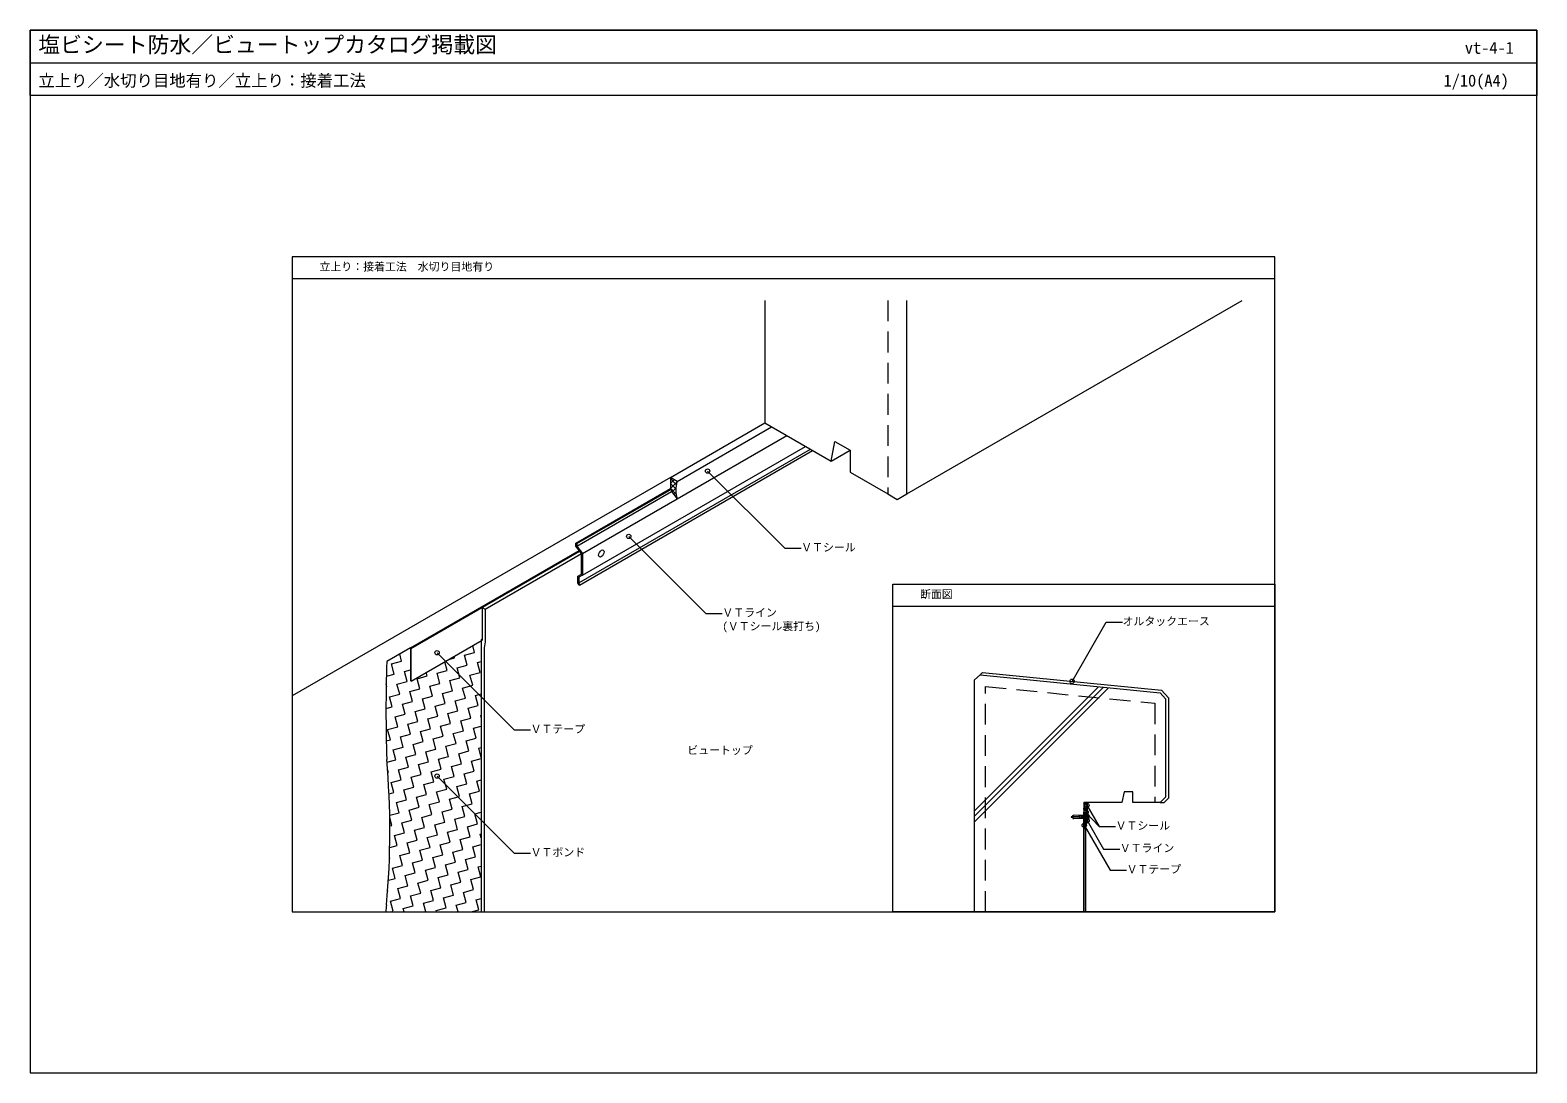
# Model space of a CAD drawing. Units: millimetres, scale not verified. Extents: x -1380 to 1380, y -955 to 955.
import ezdxf
from ezdxf.enums import TextEntityAlignment as Align

# ---------------------------------------------------------------- set-up
doc = ezdxf.new("R2010")
doc.units = ezdxf.units.MM
doc.header["$LTSCALE"] = 3
doc.linetypes.add('USER1', pattern=[19.05, 12.7, -6.35])
for name, color, linetype, lineweight in [('0-0_0', 7, 'Continuous', 18), ('0-1_WAKU', 7, 'Continuous', 18), ('0-2_KUTAI', 3, 'Continuous', 18), ('0-3_BOUSUI', 1, 'Continuous', 18), ('0-4_MOJI', 7, 'Continuous', 18), ('0-5_HATCH', 9, 'Continuous', 18), ('0-6_KANAMONO_SCREW', 4, 'Continuous', 18), ('0-7_KANAMONO', 4, 'Continuous', 18)]:
    doc.layers.add(name, color=color, linetype=linetype, lineweight=lineweight)
doc.styles.add('ＭＳ ゴシック', font='')
doc.styles.get('ＭＳ ゴシック').set_extended_font_data('MS Gothic')

msp = doc.modelspace()

# ---------------------------------------------------------------- linework, layer by layer
at = {"layer": '0-0_0'}
for p, q in [((-1380, 895), (1380, 895)), ((-900, 500), (900, 500)), ((200, -100), (900, -100))]:
    msp.add_line(p, q, dxfattribs=at)
msp.add_lwpolyline([(-900, -660), (900, -660), (900, 540), (-900, 540)], close=True, dxfattribs=at)
at = {"layer": '0-1_WAKU'}
msp.add_line((200, -100), (200, -60), dxfattribs=at)
for points in [[(1380, 835), (-1380, 835), (-1380, 955), (1380, 955)], [(-1380, -955), (1380, -955), (1380, 955), (-1380, 955)], [(200, -60), (900, -60), (900, -660), (200, -660)]]:
    msp.add_lwpolyline(points, close=True, dxfattribs=at)
at = {"layer": '0-2_KUTAI', "linetype": 'USER1'}
msp.add_line((191.192, 460), (191.192, 105.384), dxfattribs=at)
at = {"layer": '0-2_KUTAI'}
for p, q in [((225.833, 105.384), (225.833, 460)), ((87.269, 165.384), (121.91, 185.384)), ((-207.18, 135.384), (-900, -264.616))]:
    msp.add_line(p, q, dxfattribs=at)
for points in [[(-33.975, 460), (-33.975, 235.384), (87.269, 165.384), (94.197, 201.384), (121.91, 185.384), (121.91, 145.384), (191.192, 105.384), (208.512, 95.384), (225.833, 105.384), (840.046, 460)], [(350, -660), (350, -235), (359.95, -225.995), (690.05, -259.005), (700, -270), (700, -450), (690, -460), (640, -460), (640, -440), (624, -440), (620, -460), (550, -460), (550, -660)]]:
    msp.add_lwpolyline(points, dxfattribs=at)
at = {"layer": '0-2_KUTAI', "linetype": 'USER1'}
msp.add_lwpolyline([(370, -660), (370, -247.1), (680, -278.1), (680, -460)], dxfattribs=at)
at = {"layer": '0-3_BOUSUI'}
for p, q in [((-207.18, 135.384), (-33.975, 235.384)), ((-195.055, 128.384), (-21.85, 228.384)), ((-195.055, 96.384), (5.863, 212.384)), ((-681.762, -177.421), (-373.373, 0.627)), ((-681.762, -237.421), (-551.858, -162.421)), ((-683.494, -176.421), (-726.795, -201.421)), ((359.95, -225.995), (364.518, -221.427)), ((690, -460), (697.071, -460)), ((553, -478.403), (550, -478.403)), ((550, -660), (550, -478.403)), ((550, -478.403), (550, -660)), ((553, -478.403), (553, -498.421)), ((553, -507), (553, -660))]:
    msp.add_line(p, q, dxfattribs=at)
for points in [[(-195.055, 128.384), (-207.18, 135.384), (-207.18, 115.384), (-205.448, 114.384), (-205.448, 109.784), (-195.055, 96.384)], [(-681.762, -177.421), (-683.494, -176.421), (-374.445, 2.008)], [(-551.858, -102.421), (-546.662, -105.421), (-370.159, -3.518)], [(-551.858, -102.421), (-551.858, -162.421), (-553.59, -161.421), (-553.59, -660)], [(-546.662, -105.421), (-546.662, -165.421), (-548.394, -176.421), (-548.394, -660)], [(359.95, -225.995), (690.05, -259.005), (700, -270), (700, -450), (690, -460)], [(364.518, -221.427), (692.464, -254.222), (705, -268.073), (705, -452.071), (697.071, -460)]]:
    msp.add_lwpolyline(points, dxfattribs=at)
for points in [[(-683.494, -176.421), (-683.494, -236.421), (-681.762, -237.421), (-681.762, -177.421)], [(550, -478.403), (551, -478.403), (551, -508.403), (550, -508.403)]]:
    msp.add_lwpolyline(points, close=True, dxfattribs=at)
for centre, radius, start, end in [((-143.296, 112.384), 54.176, 162.82257, 197.17743), ((2204.1, -291.168), 2932.268, 178.2461, 181.7539), ((-2224.681, -512.019), 1503.613, 354.85139, 5.00216), ((578.967, -468.597), 23.181, 158.23079, 198.62362), ((682.97, -816.436), 1420.254, 173.14638, 173.67624)]:
    msp.add_arc(centre, radius, start, end, dxfattribs=at)
at = {"layer": '0-4_MOJI'}
for p, q in [((528.497, -237.834), (590.997, -129.581)), ((590.997, -129.581), (620.997, -129.581)), ((578.295, -503.885), (554.328, -478.446)), ((550.994, -501.395), (598.494, -583.668)), ((598.494, -583.668), (628.494, -583.668))]:
    msp.add_line(p, q, dxfattribs=at)
for points in [[(-139.075, 147.271), (2.346, 5.85), (32.346, 5.85)], [(-283.501, 27.739), (-142.079, -113.682), (-112.079, -113.682)], [(-634.645, -185.48), (-493.224, -326.901), (-463.224, -326.901)], [(-634.645, -411.339), (-493.224, -552.761), (-463.224, -552.761)], [(555.795, -464.914), (578.295, -503.885), (608.295, -503.885)], [(556, -493), (586, -544.961), (616, -544.961)]]:
    msp.add_lwpolyline(points, dxfattribs=at)
for centre in [(-139.075, 147.271), (-283.501, 27.739), (-634.645, -185.48), (528.491, -237.824), (-634.645, -411.339), (555.795, -464.914), (554.328, -477.842), (556, -493), (550.994, -501.395)]:
    msp.add_circle(centre, 4, dxfattribs=at)
at = {"layer": '0-5_HATCH'}
for p, q in [((-207.18, 133.391), (-205.916, 134.654)), ((-196.451, 122.853), (-207.18, 133.582)), ((-207.18, 124.41), (-200.223, 131.367)), ((-207.18, 115.43), (-195.405, 127.204)), ((-197.416, 114.839), (-207.18, 124.602)), ((-206.617, 115.059), (-207.18, 115.622)), ((-197.029, 105.471), (-205.448, 113.89)), ((-204.748, 108.882), (-197.33, 116.299)), ((-200.825, 103.824), (-197.243, 107.406)), ((-196.903, 98.766), (-195.967, 99.702)), ((-699.464, -201.107), (-703.053, -187.714)), ((-602.529, -194.855), (-603.267, -192.102)), ((-584.128, -189.925), (-565.727, -184.994)), ((-579.198, -208.325), (-584.128, -189.925)), ((-565.727, -184.994), (-569.107, -172.38)), ((-717.865, -206.037), (-699.464, -201.107)), ((-712.934, -224.438), (-717.865, -206.037)), ((-694.534, -219.508), (-683.494, -216.549)), ((-689.603, -237.908), (-694.534, -219.508)), ((-634.4, -223.117), (-616, -218.186)), ((-616, -218.186), (-620.347, -201.963)), ((-612.803, -197.608), (-602.529, -194.855)), ((-597.599, -213.256), (-579.198, -208.325)), ((-592.668, -231.657), (-597.599, -213.256)), ((-560.797, -203.395), (-553.59, -201.464)), ((-555.866, -221.796), (-560.797, -203.395)), ((-727.853, -248.158), (-726.405, -247.769)), ((-726.405, -247.769), (-727.768, -242.683)), ((-727.496, -228.34), (-712.934, -224.438)), ((-708.004, -242.839), (-689.603, -237.908)), ((-703.073, -261.24), (-708.004, -242.839)), ((-671.202, -232.978), (-652.801, -228.047)), ((-666.272, -251.379), (-671.202, -232.978)), ((-652.801, -228.047), (-654.506, -221.685)), ((-647.871, -246.448), (-629.47, -241.518)), ((-642.94, -264.849), (-647.871, -246.448)), ((-629.47, -241.518), (-634.4, -223.117)), ((-611.069, -236.587), (-592.668, -231.657)), ((-606.139, -254.988), (-611.069, -236.587)), ((-587.738, -250.058), (-569.337, -245.127)), ((-574.267, -226.726), (-555.866, -221.796)), ((-569.337, -245.127), (-574.267, -226.726)), ((350, -475), (577.273, -247.727)), ((-721.474, -266.17), (-703.073, -261.24)), ((-716.544, -284.571), (-721.474, -266.17)), ((-698.143, -279.641), (-679.742, -274.71)), ((-684.673, -256.309), (-666.272, -251.379)), ((-679.742, -274.71), (-684.673, -256.309)), ((-661.341, -269.78), (-642.94, -264.849)), ((-656.411, -288.181), (-661.341, -269.78)), ((-624.539, -259.919), (-606.139, -254.988)), ((-619.609, -278.32), (-624.539, -259.919)), ((-601.208, -273.389), (-582.807, -268.459)), ((-596.278, -291.79), (-601.208, -273.389)), ((-582.807, -268.459), (-587.738, -250.058)), ((-564.406, -263.528), (-553.59, -260.63)), ((-559.476, -281.929), (-564.406, -263.528)), ((350, -485), (586.364, -248.636)), ((350, -495), (595.454, -249.546)), ((-728.167, -287.686), (-716.544, -284.571)), ((-711.613, -302.972), (-693.212, -298.042)), ((-706.683, -321.373), (-711.613, -302.972)), ((-693.212, -298.042), (-698.143, -279.641)), ((-674.812, -293.111), (-656.411, -288.181)), ((-669.881, -311.512), (-674.812, -293.111)), ((-651.48, -306.581), (-633.079, -301.651)), ((-638.01, -283.25), (-619.609, -278.32)), ((-633.079, -301.651), (-638.01, -283.25)), ((-614.678, -296.72), (-596.278, -291.79)), ((-609.748, -315.121), (-614.678, -296.72)), ((-577.877, -286.859), (-559.476, -281.929)), ((-572.946, -305.26), (-577.877, -286.859)), ((-554.545, -300.33), (-553.59, -300.074)), ((-553.59, -303.895), (-554.545, -300.33)), ((-725.084, -326.303), (-706.683, -321.373)), ((-720.153, -344.704), (-725.084, -326.303)), ((-688.282, -316.442), (-669.881, -311.512)), ((-683.351, -334.843), (-688.282, -316.442)), ((-664.951, -329.913), (-646.55, -324.982)), ((-660.02, -348.314), (-664.951, -329.913)), ((-646.55, -324.982), (-651.48, -306.581)), ((-628.149, -320.052), (-609.748, -315.121)), ((-623.218, -338.453), (-628.149, -320.052)), ((-604.817, -333.522), (-586.417, -328.592)), ((-591.347, -310.191), (-572.946, -305.26)), ((-586.417, -328.592), (-591.347, -310.191)), ((-568.016, -323.661), (-553.59, -319.796)), ((-563.085, -342.062), (-568.016, -323.661)), ((-727.643, -346.711), (-720.153, -344.704)), ((-715.223, -363.105), (-696.822, -358.175)), ((-701.752, -339.774), (-683.351, -334.843)), ((-696.822, -358.175), (-701.752, -339.774)), ((-678.421, -353.244), (-660.02, -348.314)), ((-673.49, -371.645), (-678.421, -353.244)), ((-641.619, -343.383), (-623.218, -338.453)), ((-636.689, -361.784), (-641.619, -343.383)), ((-618.288, -356.854), (-599.887, -351.923)), ((-613.357, -375.255), (-618.288, -356.854)), ((-599.887, -351.923), (-604.817, -333.522)), ((-581.486, -346.993), (-563.085, -342.062)), ((-576.556, -365.394), (-581.486, -346.993)), ((-726.374, -385.815), (-710.292, -381.506)), ((-710.292, -381.506), (-715.223, -363.105)), ((-691.891, -376.576), (-673.49, -371.645)), ((-686.961, -394.977), (-691.891, -376.576)), ((-668.56, -390.046), (-650.159, -385.116)), ((-655.09, -366.715), (-636.689, -361.784)), ((-650.159, -385.116), (-655.09, -366.715)), ((-631.758, -380.185), (-613.357, -375.255)), ((-626.828, -398.586), (-631.758, -380.185)), ((-594.956, -370.324), (-576.556, -365.394)), ((-590.026, -388.725), (-594.956, -370.324)), ((-571.625, -383.794), (-553.59, -378.962)), ((-566.695, -402.195), (-571.625, -383.794)), ((-558.155, -360.463), (-553.59, -359.24)), ((-553.59, -377.499), (-558.155, -360.463)), ((-723.763, -404.838), (-725.32, -399.025)), ((-724.872, -405.135), (-723.763, -404.838)), ((-705.362, -399.907), (-686.961, -394.977)), ((-700.431, -418.308), (-705.362, -399.907)), ((-682.03, -413.377), (-663.629, -408.447)), ((-677.1, -431.778), (-682.03, -413.377)), ((-663.629, -408.447), (-668.56, -390.046)), ((-645.229, -403.516), (-626.828, -398.586)), ((-640.298, -421.917), (-645.229, -403.516)), ((-621.897, -416.987), (-603.496, -412.056)), ((-608.427, -393.655), (-590.026, -388.725)), ((-603.496, -412.056), (-608.427, -393.655)), ((-585.095, -407.126), (-566.695, -402.195)), ((-580.165, -425.527), (-585.095, -407.126)), ((-718.832, -423.238), (-700.431, -418.308)), ((-713.902, -441.639), (-718.832, -423.238)), ((-695.501, -436.709), (-677.1, -431.778)), ((-690.57, -455.11), (-695.501, -436.709)), ((-658.699, -426.848), (-640.298, -421.917)), ((-653.768, -445.249), (-658.699, -426.848)), ((-635.368, -440.318), (-616.967, -435.388)), ((-630.437, -458.719), (-635.368, -440.318)), ((-616.967, -435.388), (-621.897, -416.987)), ((-598.566, -430.457), (-580.165, -425.527)), ((-593.635, -448.858), (-598.566, -430.457)), ((-575.234, -443.928), (-556.834, -438.997)), ((-561.764, -420.596), (-553.59, -418.406)), ((-556.834, -438.997), (-561.764, -420.596)), ((-722.609, -443.972), (-713.902, -441.639)), ((-708.971, -460.04), (-690.57, -455.11)), ((-704.041, -478.441), (-708.971, -460.04)), ((-685.64, -473.511), (-667.239, -468.58)), ((-672.169, -450.179), (-653.768, -445.249)), ((-667.239, -468.58), (-672.169, -450.179)), ((-648.838, -463.65), (-630.437, -458.719)), ((-643.907, -482.05), (-648.838, -463.65)), ((-612.036, -453.789), (-593.635, -448.858)), ((-607.106, -472.189), (-612.036, -453.789)), ((-588.705, -467.259), (-570.304, -462.328)), ((-583.774, -485.66), (-588.705, -467.259)), ((-570.304, -462.328), (-575.234, -443.928)), ((550, -462.138), (552.138, -460)), ((550, -466.628), (556.628, -460)), ((555.801, -469.421), (550, -463.62)), ((556.609, -474.72), (550, -468.11)), ((556.041, -465.171), (550.87, -460)), ((551, -470.119), (556.057, -465.061)), ((556.89, -461.53), (555.36, -460)), ((-721.347, -483.078), (-704.041, -478.441)), ((-717.511, -501.772), (-721.264, -487.766)), ((-699.11, -496.842), (-680.709, -491.911)), ((-680.709, -491.911), (-685.64, -473.511)), ((-662.308, -486.981), (-643.907, -482.05)), ((-657.378, -505.382), (-662.308, -486.981)), ((-638.977, -500.451), (-620.576, -495.521)), ((-625.507, -477.12), (-607.106, -472.189)), ((-620.576, -495.521), (-625.507, -477.12)), ((-602.175, -490.59), (-583.774, -485.66)), ((-597.245, -508.991), (-602.175, -490.59)), ((-565.373, -480.729), (-553.59, -477.572)), ((-560.443, -499.13), (-565.373, -480.729)), ((550, -476.459), (552.227, -474.232)), ((552.163, -478.403), (550, -476.24)), ((552.428, -473.181), (555.817, -469.792)), ((552.547, -478.403), (555.005, -475.945)), ((556, -477.75), (552.892, -474.641)), ((556, -482.24), (553, -479.24)), ((553, -482.439), (556, -479.439)), ((556, -486.73), (553, -483.73)), ((553, -486.93), (556, -483.93)), ((556, -491.22), (553, -488.22)), ((553, -491.42), (556, -488.42)), ((555.928, -495.639), (553, -492.71)), ((553, -495.91), (556, -492.91)), ((555.205, -474.893), (556.363, -473.736)), ((-721.097, -502.733), (-717.511, -501.772)), ((-712.58, -520.173), (-694.18, -515.243)), ((-707.65, -538.574), (-712.58, -520.173)), ((-694.18, -515.243), (-699.11, -496.842)), ((-675.779, -510.312), (-657.378, -505.382)), ((-670.848, -528.713), (-675.779, -510.312)), ((-652.447, -523.783), (-634.046, -518.852)), ((-647.517, -542.184), (-652.447, -523.783)), ((-634.046, -518.852), (-638.977, -500.451)), ((-615.646, -513.922), (-597.245, -508.991)), ((-610.715, -532.323), (-615.646, -513.922)), ((-592.314, -527.392), (-573.913, -522.462)), ((-578.844, -504.061), (-560.443, -499.13)), ((-573.913, -522.462), (-578.844, -504.061)), ((-555.512, -517.531), (-553.59, -517.016)), ((-553.59, -524.706), (-555.512, -517.531)), ((553.626, -497.826), (553, -497.2)), ((-721.372, -542.251), (-707.65, -538.574)), ((-689.249, -533.644), (-670.848, -528.713)), ((-684.319, -552.045), (-689.249, -533.644)), ((-665.918, -547.114), (-647.517, -542.184)), ((-660.987, -565.515), (-665.918, -547.114)), ((-629.116, -537.253), (-610.715, -532.323)), ((-624.185, -555.654), (-629.116, -537.253)), ((-605.785, -550.723), (-587.384, -545.793)), ((-600.854, -569.124), (-605.785, -550.723)), ((-587.384, -545.793), (-592.314, -527.392)), ((-568.983, -540.862), (-553.59, -536.738)), ((-564.052, -559.263), (-568.983, -540.862)), ((-721.903, -562.115), (-721.12, -561.906)), ((-721.12, -561.906), (-721.813, -559.322)), ((-716.19, -580.307), (-697.789, -575.376)), ((-702.719, -556.975), (-684.319, -552.045)), ((-697.789, -575.376), (-702.719, -556.975)), ((-679.388, -570.446), (-660.987, -565.515)), ((-674.458, -588.846), (-679.388, -570.446)), ((-656.057, -583.916), (-637.656, -578.985)), ((-642.586, -560.585), (-624.185, -555.654)), ((-637.656, -578.985), (-642.586, -560.585)), ((-619.255, -574.055), (-600.854, -569.124)), ((-614.324, -592.456), (-619.255, -574.055)), ((-582.453, -564.194), (-564.052, -559.263)), ((-577.523, -582.595), (-582.453, -564.194)), ((-559.122, -577.664), (-553.59, -576.182)), ((-554.191, -596.065), (-559.122, -577.664)), ((-723.767, -602.059), (-711.259, -598.707)), ((-711.259, -598.707), (-716.19, -580.307)), ((-692.858, -593.777), (-674.458, -588.846)), ((-687.928, -612.178), (-692.858, -593.777)), ((-669.527, -607.247), (-651.126, -602.317)), ((-651.126, -602.317), (-656.057, -583.916)), ((-632.725, -597.386), (-614.324, -592.456)), ((-627.795, -615.787), (-632.725, -597.386)), ((-609.394, -610.857), (-590.993, -605.926)), ((-595.924, -587.525), (-577.523, -582.595)), ((-590.993, -605.926), (-595.924, -587.525)), ((-572.592, -600.996), (-554.191, -596.065)), ((-567.662, -619.397), (-572.592, -600.996)), ((-725.106, -622.14), (-724.73, -622.039)), ((-724.73, -622.039), (-725.02, -620.956)), ((-706.329, -617.108), (-687.928, -612.178)), ((-701.398, -635.509), (-706.329, -617.108)), ((-682.997, -630.579), (-664.597, -625.648)), ((-678.067, -648.98), (-682.997, -630.579)), ((-664.597, -625.648), (-669.527, -607.247)), ((-646.196, -620.718), (-627.795, -615.787)), ((-641.265, -639.119), (-646.196, -620.718)), ((-622.864, -634.188), (-604.463, -629.258)), ((-617.934, -652.589), (-622.864, -634.188)), ((-604.463, -629.258), (-609.394, -610.857)), ((-586.063, -624.327), (-567.662, -619.397)), ((-581.132, -642.728), (-586.063, -624.327)), ((-719.799, -640.44), (-701.398, -635.509)), ((-714.869, -658.841), (-719.799, -640.44)), ((-719.196, -660), (-714.869, -658.841)), ((-696.468, -653.91), (-678.067, -648.98)), ((-694.836, -660), (-696.468, -653.91)), ((-659.666, -644.049), (-641.265, -639.119)), ((-655.392, -660), (-659.666, -644.049)), ((-636.335, -657.519), (-617.934, -652.589)), ((-635.67, -660), (-636.335, -657.519)), ((-599.533, -647.658), (-581.132, -642.728)), ((-596.226, -660), (-599.533, -647.658)), ((-571.989, -660), (-557.801, -656.198)), ((-562.731, -637.797), (-553.59, -635.348)), ((-557.801, -656.198), (-562.731, -637.797))]:
    msp.add_line(p, q, dxfattribs=at)
at = {"layer": '0-6_KANAMONO_SCREW'}
for p, q in [((530.177, -484.746), (527.257, -485.956)), ((530.177, -487.935), (527.257, -486.726)), ((529.58, -484.994), (530.177, -487.384)), ((544.344, -486.133), (530.177, -485.508)), ((544.344, -486.549), (530.177, -487.174)), ((530.177, -487.174), (530.177, -488.841)), ((530.177, -488.841), (531.326, -489.415)), ((530.967, -485.542), (531.362, -487.122)), ((541.43, -483.712), (531.326, -483.267)), ((541.43, -488.97), (531.326, -489.415)), ((532.231, -485.598), (532.598, -487.067)), ((533.495, -485.654), (533.835, -487.013)), ((534.759, -485.71), (535.071, -486.958)), ((536.023, -485.766), (536.307, -486.904)), ((537.287, -485.821), (537.544, -486.849)), ((538.551, -485.877), (538.78, -486.795)), ((539.815, -485.933), (540.016, -486.74)), ((541.078, -485.989), (541.253, -486.686)), ((541.421, -483.921), (541.43, -483.712)), ((544.335, -484.049), (541.421, -483.921)), ((544.335, -488.633), (541.421, -488.761)), ((541.421, -488.761), (541.43, -488.97)), ((541.629, -483.93), (541.638, -483.722)), ((541.629, -488.752), (541.638, -488.96)), ((544.136, -483.832), (541.638, -483.722)), ((544.136, -488.85), (541.638, -488.96)), ((542.342, -486.044), (542.489, -486.631)), ((543.606, -486.1), (543.725, -486.577)), ((544.127, -484.04), (544.136, -483.832)), ((544.127, -488.642), (544.136, -488.85)), ((544.335, -484.049), (544.344, -483.841)), ((544.335, -488.633), (544.344, -488.841)), ((556.167, -483.841), (544.344, -483.841)), ((544.344, -486.133), (544.344, -486.549)), ((556.167, -488.841), (544.344, -488.841)), ((546.011, -483.841), (546.011, -488.841)), ((548.511, -483.841), (548.511, -488.841)), ((557, -481.758), (557, -483.008)), ((557, -481.758), (558.667, -481.758)), ((557, -483.008), (557, -489.674)), ((557, -489.674), (557, -490.924)), ((558.667, -490.924), (557, -490.924)), ((558.667, -481.758), (558.667, -490.924)), ((559.083, -482.799), (558.667, -482.799)), ((558.667, -489.883), (559.083, -489.883)), ((559.083, -489.883), (559.083, -482.799)), ((559.083, -482.799), (559.292, -483.841)), ((559.292, -488.841), (559.083, -489.883)), ((559.292, -488.841), (559.292, -483.841))]:
    msp.add_line(p, q, dxfattribs=at)
msp.add_lwpolyline([(530.177, -485.508), (530.177, -483.841), (531.326, -483.267)], dxfattribs=at)
for centre, radius, start, end in [((527.417, -486.341), 0.417, 112.5, 247.5), ((556.167, -483.008), 0.833, 270, 0), ((556.167, -489.674), 0.833, 0, 90)]:
    msp.add_arc(centre, radius, start, end, dxfattribs=at)
at = {"layer": '0-7_KANAMONO'}
for p, q in [((-375.189, -57.616), (49.164, 187.384)), ((-373.689, -61.482), (53.262, 185.018)), ((-368.26, -43.616), (40.504, 192.384)), ((-380.385, 15.384), (-207.18, 115.384)), ((-378.653, 14.384), (-205.448, 114.384)), ((-378.653, 9.784), (-205.448, 109.784)), ((-368.26, -3.616), (-195.055, 96.384)), ((550.3, -470), (550.7, -470))]:
    msp.add_line(p, q, dxfattribs=at)
msp.add_lwpolyline([(-380.385, 9.667), (-380.385, 15.384), (-378.653, 14.384), (-378.653, 9.784), (-368.26, -3.616), (-368.26, -43.616), (-375.189, -47.216), (-375.189, -57.616), (-373.689, -61.482), (-375.189, -61.616), (-376.921, -57.152), (-376.921, -45.358), (-369.993, -41.758), (-369.993, -3.733)], close=True, dxfattribs=at)
for points in [[(556, -485.286), (556, -476.558), (550, -472.858), (550, -470.3)], [(551, -470.3), (551, -472.3), (557, -476), (557, -488.7)], [(557, -488.7), (557, -496), (553, -499.8), (553, -505), (553.866, -506.5), (553, -507), (552, -505.268), (552, -499.371), (556, -495.571), (556, -486.714)]]:
    msp.add_lwpolyline(points, dxfattribs=at)
for centre, radius, start, end in [((550.3, -470.3), 0.3, 90, 180), ((550.7, -470.3), 0.3, 0, 90), ((555.3, -486), 1, 314.427, 45.573)]:
    msp.add_arc(centre, radius, start, end, dxfattribs=at)
msp.add_ellipse((-333.619, -3.616), major_axis=(3.552, 6.152), ratio=0.57735, dxfattribs=at)

# ---------------------------------------------------------------- texts
at = {"layer": '0-1_WAKU', "style": 'ＭＳ ゴシック'}
for s, height, p in [('塩ビシート防水／ビュートップカタログ掲載図', 29.33, (-1365, 905)), ('vt-4-1', 21.99, (1248.046, 905)), ('立上り／水切り目地有り／立上り：接着工法', 21.99, (-1365, 845)), ('1/10(A4)', 21.99, (1209.061, 845))]:
    msp.add_text(s, height=height, dxfattribs=at).set_placement(p, align=Align.BOTTOM_LEFT)
at = {"layer": '0-4_MOJI', "style": 'ＭＳ ゴシック'}
for s, p in [('立上り：接着工法\u3000水切り目地有り', (-850, 510)), ('ＶＴシール', (32.346, -4.15)), ('断面図', (250, -90)), ('ＶＴライン', (-112.079, -123.682)), ('(ＶＴシール裏打ち)', (-112.079, -148.682)), ('オルタックエース', (620.997, -139.581)), ('ＶＴテープ', (-463.224, -336.901)), ('ビュートップ', (-176.25, -375.774)), ('ＶＴシール', (608.295, -513.885)), ('ＶＴボンド', (-463.224, -562.761)), ('ＶＴライン', (616, -554.961)), ('ＶＴテープ', (628.494, -593.668))]:
    msp.add_text(s, height=14.66, dxfattribs=at).set_placement(p, align=Align.BOTTOM_LEFT)

doc.saveas('drawing.dxf')
